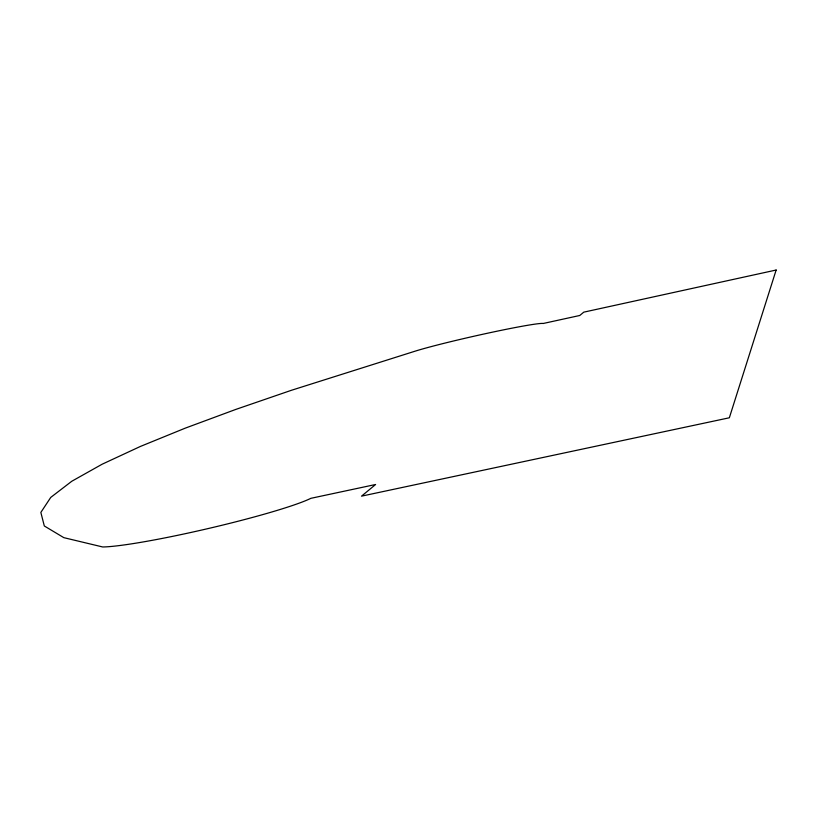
<?xml version="1.0" encoding="UTF-8"?>
<svg xmlns="http://www.w3.org/2000/svg" width="817" height="817" viewBox="0 0 817 817"><rect width="100%" height="100%" fill="white"/><g stroke="black" fill="none" stroke-linecap="round" stroke-linejoin="round"><path stroke-width="1.23" d="M776.15 270.029L729.346 417.783L361.512 496.154L375.595 484.501L310.879 498.319A113.42 9.099 -13.1 0 1 209.857 528.16A113.42 9.099 -13.1 0 1 102.707 546.971L63.828 537.657L44.312 525.974L40.85 512.422L50.746 497.41L71.784 481.254L102.166 464.199L140.401 446.439L185.306 428.128L235.888 409.388L291.352 390.312L414.433 351.392A69.588 3.105 -12.7 0 1 486.37 333.479A69.588 3.105 -12.7 0 1 543.213 323.481L579.764 315.485L583.777 312.155L776.15 270.029"/></g></svg>
